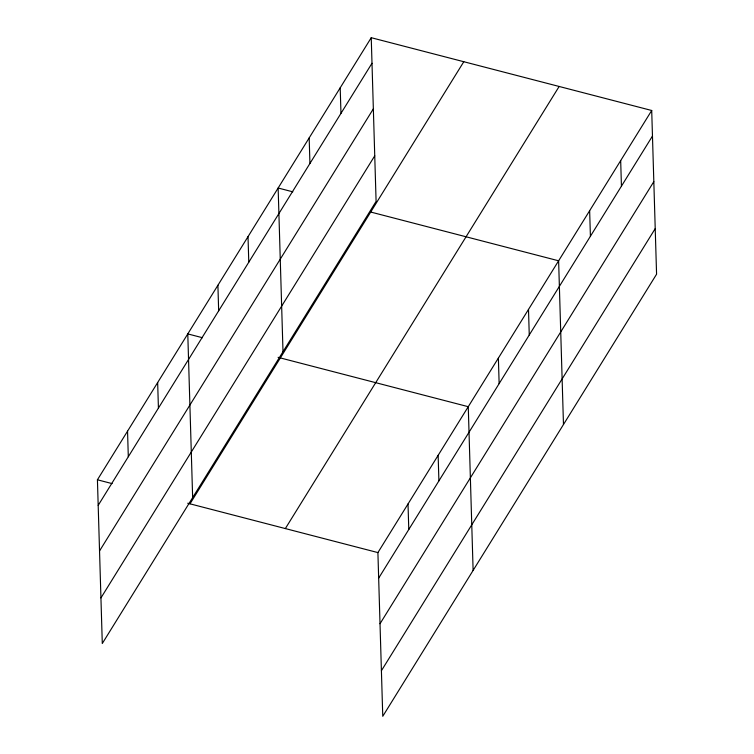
<?xml version="1.0" encoding="UTF-8"?>
<svg xmlns="http://www.w3.org/2000/svg" width="754" height="754" viewBox="0 0 754 754"><rect width="100%" height="100%" fill="white"/><g stroke="black" fill="none" stroke-linecap="round" stroke-linejoin="round"><path stroke-width="1.13" d="M371.241 37.7L376.095 201.412L102.29 643.511L97.426 479.798L371.241 37.7L651.71 110.489L656.574 274.202L382.759 716.3L377.905 552.588L651.71 110.489M98.19 505.359L371.995 63.261M99.537 550.948L373.353 108.849M100.932 597.922L374.747 155.824M189.989 503.823L463.795 61.724M285.342 528.573L559.157 86.465M378.659 578.148L652.474 136.05M380.016 623.737L653.822 181.639M381.411 670.711L655.217 228.613M292.816 191.827L278.141 188.01L283.004 351.722M370.704 212.034L558.62 260.799L563.474 424.511M202.458 337.717L187.784 333.909L192.647 497.621M278.085 357.339L468.262 406.698L473.116 570.41M97.426 479.798L112.101 483.606M187.727 503.238L377.905 552.588M620.683 160.593L621.437 186.153M589.647 210.696L590.41 236.256M528.497 309.432L529.261 334.993M498.375 358.065L499.139 383.626M438.14 455.331L438.903 480.892M408.018 503.955L408.781 529.515M340.205 87.803L340.968 113.364M309.178 137.907L309.932 163.467M248.019 236.643L248.782 262.203M217.906 285.276L218.66 310.837M157.661 382.542L158.425 408.103M127.549 431.165L128.303 456.726"/></g></svg>
